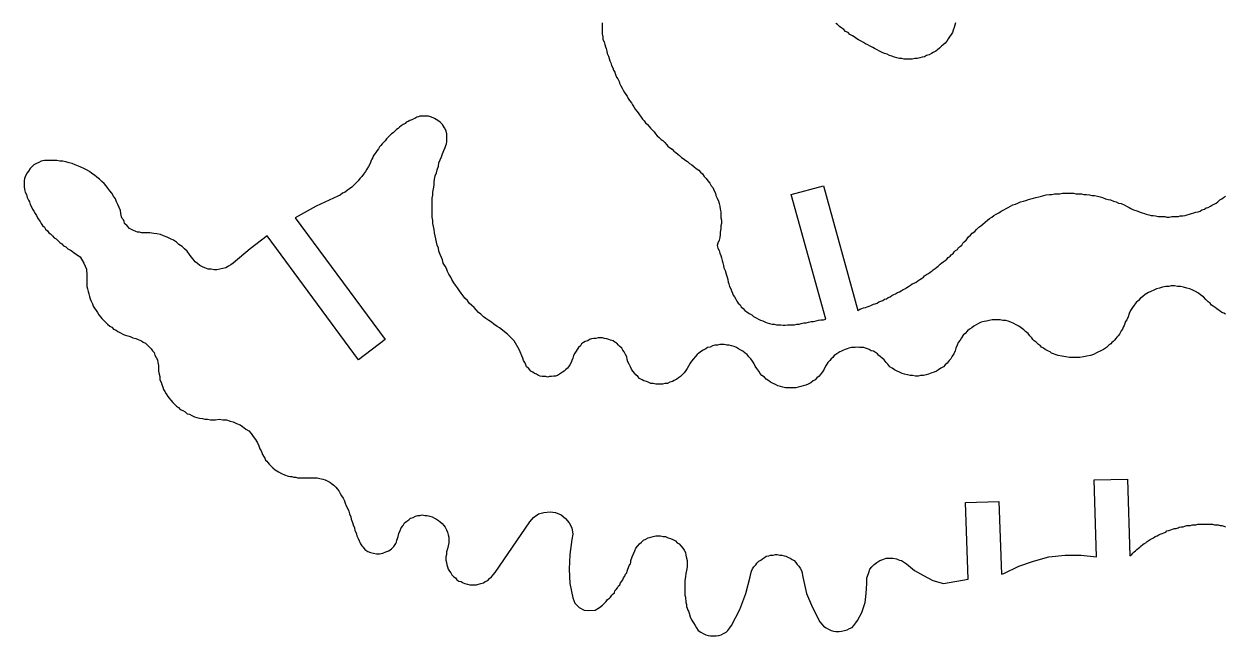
# Model space of a CAD drawing. Extents: x 6 to 899, y 6 to 466.
# Drawn here: x 6 to 223.9, y 6 to 117.1 of the extents above; entities that cross this region are included whole.
import ezdxf

# ---------------------------------------------------------------- set-up
doc = ezdxf.new("R2010")
doc.units = 0
doc.header["$MEASUREMENT"] = 0
doc.layers.add('DEFAULT_LAYER', color=1, linetype='Continuous')

msp = doc.modelspace()

# ---------------------------------------------------------------- linework, layer by layer
at = {"layer": 'DEFAULT_LAYER'}
for points in [[(110.96, 117.3), (110.96, 116.85), (110.96, 116.29), (110.96, 115.84), (110.96, 115.28), (111.08, 114.72), (111.08, 114.27), (111.3, 113.82), (111.41, 113.37), (111.52, 112.93), (111.64, 112.59), (111.75, 112.14), (111.86, 111.69), (112.08, 111.25), (112.2, 110.8), (112.31, 110.35), (112.53, 110.01), (112.64, 109.56), (112.87, 109.12), (112.98, 108.67), (113.2, 108.33), (113.32, 107.88), (113.54, 107.44), (113.76, 107.1), (113.99, 106.65), (114.1, 106.32), (114.32, 105.87), (114.55, 105.42), (114.77, 105.08), (115, 104.64), (115.22, 104.3), (115.44, 103.96), (115.67, 103.52), (115.89, 103.18), (116.23, 102.73), (116.45, 102.39), (116.68, 102.06), (116.9, 101.61), (117.24, 101.27), (117.46, 100.94), (117.69, 100.6), (118.02, 100.15), (118.25, 99.82), (118.58, 99.48), (118.81, 99.15), (119.14, 98.81), (119.48, 98.47), (119.7, 98.14), (120.04, 97.8), (120.37, 97.47), (120.6, 97.13), (120.93, 96.79), (121.27, 96.46), (121.61, 96.12), (121.94, 95.9), (122.28, 95.56), (122.61, 95.22), (122.84, 94.89), (123.17, 94.66), (123.62, 94.33), (123.96, 93.99), (124.3, 93.77), (124.63, 93.43), (124.97, 93.21), (125.3, 92.87), (125.64, 92.65), (126.09, 92.31), (126.42, 92.09), (126.76, 91.75), (127.21, 91.53), (127.54, 91.19), (127.99, 90.86), (128.44, 90.52), (128.78, 90.18), (129.11, 89.85), (129.45, 89.4), (129.78, 89.06), (130.12, 88.62), (130.46, 88.17), (130.68, 87.72), (131.02, 87.38), (131.24, 86.82), (131.47, 86.37), (131.58, 85.93), (131.8, 85.48), (132.03, 84.92), (132.14, 84.47), (132.25, 84.02), (132.36, 83.46), (132.47, 83.01), (132.47, 82.45), (132.47, 81.89), (132.59, 81.45), (132.59, 80.89), (132.47, 80.44), (132.47, 79.88), (132.36, 79.32), (132.36, 78.87), (132.25, 78.31), (132.14, 77.86), (131.91, 77.3), (131.8, 76.85), (131.91, 76.4), (132.14, 75.96), (132.25, 75.51), (132.47, 75.06), (132.59, 74.61), (132.7, 74.16), (132.81, 73.72), (132.92, 73.27), (133.03, 72.82), (133.26, 72.37), (133.37, 71.92), (133.48, 71.47), (133.59, 71.14), (133.71, 70.69), (133.82, 70.24), (133.93, 69.91), (134.04, 69.46), (134.27, 69.01), (134.38, 68.67), (134.6, 68.23), (134.71, 67.89), (134.94, 67.55), (135.16, 67.11), (135.39, 66.77), (135.61, 66.43), (135.95, 66.1), (136.17, 65.76), (136.51, 65.42), (136.84, 65.09), (137.18, 64.86), (137.63, 64.53), (138.07, 64.3), (138.41, 63.97), (138.86, 63.74), (139.31, 63.52), (139.64, 63.3), (140.09, 63.18), (140.54, 62.96), (140.88, 62.85), (141.32, 62.74), (141.77, 62.62), (142.11, 62.62), (142.56, 62.51), (143, 62.51), (143.34, 62.51), (143.79, 62.4), (144.12, 62.4), (144.57, 62.51), (145.02, 62.51), (145.47, 62.51), (145.81, 62.51), (146.25, 62.62), (146.7, 62.62), (147.04, 62.74), (147.49, 62.85), (147.93, 62.85), (148.38, 62.96), (148.83, 63.07), (149.28, 63.07), (149.73, 63.18), (150.17, 63.3), (150.62, 63.41), (151.07, 63.41), (151.52, 63.52), (145.24, 86.15), (151.07, 87.72), (157.34, 65.09), (157.68, 65.31), (158.02, 65.42), (158.35, 65.54), (158.69, 65.65), (159.02, 65.76), (159.36, 65.87), (159.7, 65.98), (160.15, 66.21), (160.48, 66.32), (160.82, 66.43), (161.15, 66.66), (161.49, 66.77), (161.83, 66.88), (162.16, 67.11), (162.5, 67.22), (162.83, 67.44), (163.17, 67.55), (163.51, 67.78), (163.84, 68), (164.18, 68.11), (164.51, 68.34), (164.85, 68.45), (165.19, 68.67), (165.52, 68.9), (165.86, 69.01), (166.19, 69.23), (166.53, 69.46), (166.87, 69.68), (167.2, 69.91), (167.54, 70.02), (167.88, 70.24), (168.21, 70.47), (168.55, 70.69), (168.88, 70.91), (169.22, 71.14), (169.44, 71.36), (169.78, 71.59), (170.12, 71.81), (170.45, 72.03), (170.79, 72.26), (171.01, 72.48), (171.35, 72.71), (171.68, 72.93), (171.91, 73.15), (172.24, 73.49), (172.58, 73.72), (172.8, 73.94), (173.14, 74.16), (173.48, 74.39), (173.7, 74.72), (174.04, 74.95), (174.26, 75.17), (174.6, 75.4), (174.82, 75.73), (175.05, 75.96), (175.38, 76.18), (175.61, 76.52), (175.94, 76.74), (176.17, 76.96), (176.39, 77.3), (176.61, 77.52), (176.95, 77.86), (177.17, 78.08), (177.4, 78.42), (177.73, 78.76), (178.07, 79.09), (178.52, 79.43), (178.85, 79.76), (179.3, 80.21), (179.64, 80.44), (179.97, 80.77), (180.42, 81.11), (180.87, 81.45), (181.21, 81.78), (181.66, 82.01), (181.99, 82.34), (182.44, 82.57), (182.89, 82.79), (183.34, 83.13), (183.78, 83.35), (184.23, 83.57), (184.57, 83.8), (185.02, 84.02), (185.46, 84.25), (185.91, 84.36), (186.36, 84.58), (186.81, 84.81), (187.37, 84.92), (187.82, 85.03), (188.26, 85.25), (188.71, 85.37), (189.16, 85.48), (189.61, 85.59), (190.17, 85.7), (190.62, 85.81), (191.07, 85.93), (191.51, 86.04), (192.07, 86.15), (192.52, 86.15), (192.97, 86.26), (193.53, 86.26), (193.98, 86.26), (194.43, 86.37), (194.99, 86.37), (195.43, 86.37), (195.88, 86.37), (196.44, 86.37), (196.89, 86.26), (197.34, 86.26), (197.9, 86.26), (198.35, 86.15), (198.8, 86.15), (199.36, 86.04), (199.8, 85.93), (200.25, 85.93), (200.81, 85.81), (201.26, 85.7), (201.71, 85.59), (202.27, 85.37), (202.72, 85.25), (203.17, 85.14), (203.73, 84.92), (204.17, 84.81), (204.62, 84.58), (205.07, 84.47), (205.63, 84.25), (206.08, 84.02), (206.53, 83.8), (206.86, 83.57), (207.31, 83.35), (207.76, 83.24), (208.09, 83.13), (208.54, 82.9), (208.88, 82.79), (209.33, 82.68), (209.66, 82.57), (210.11, 82.45), (210.56, 82.34), (210.9, 82.34), (211.34, 82.23), (211.79, 82.12), (212.13, 82.12), (212.58, 82.12), (213.02, 82.12), (213.36, 82.01), (213.81, 82.01), (214.26, 82.12), (214.59, 82.12), (215.04, 82.12), (215.49, 82.12), (215.82, 82.23), (216.27, 82.23), (216.72, 82.34), (217.06, 82.45), (217.51, 82.57), (217.84, 82.68), (218.29, 82.79), (218.63, 82.9), (219.07, 83.01), (219.41, 83.13), (219.75, 83.35), (220.19, 83.46), (220.53, 83.69), (220.87, 83.8), (221.31, 84.02), (221.65, 84.25), (221.99, 84.36), (222.32, 84.58), (222.66, 84.81), (222.99, 85.14), (223.33, 85.37), (223.67, 85.59), (224, 85.81)], [(175.05, 117.3), (174.93, 116.85), (174.82, 116.4), (174.6, 115.95), (174.49, 115.5), (174.26, 115.17), (173.92, 114.72), (173.7, 114.38), (173.48, 113.93), (173.14, 113.6), (172.8, 113.26), (172.47, 113.04), (172.13, 112.7), (171.8, 112.37), (171.46, 112.14), (171.01, 111.92), (170.68, 111.69), (170.23, 111.47), (169.78, 111.36), (169.44, 111.13), (169, 111.02), (168.55, 110.91), (168.1, 110.8), (167.65, 110.8), (167.2, 110.69), (166.64, 110.69), (166.19, 110.69), (165.75, 110.69), (165.3, 110.8), (164.85, 110.8), (164.4, 110.91), (163.95, 111.02), (163.51, 111.25), (163.06, 111.36), (162.61, 111.58), (162.16, 111.69), (161.71, 111.92), (161.27, 112.14), (160.82, 112.37), (160.37, 112.59), (160.03, 112.81), (159.58, 113.04), (159.14, 113.26), (158.69, 113.49), (158.35, 113.71), (157.9, 113.93), (157.46, 114.16), (157.12, 114.38), (156.67, 114.72), (156.34, 114.94), (155.89, 115.17), (155.55, 115.5), (155.1, 115.73), (154.77, 116.06), (154.43, 116.29), (153.98, 116.62), (153.65, 116.96), (153.31, 117.18)], [(224.05, 64.4), (223.71, 64.63), (223.37, 64.74), (223.04, 64.96), (222.7, 65.19), (222.48, 65.41), (222.14, 65.63), (221.81, 65.86), (221.47, 66.08), (221.25, 66.42), (220.91, 66.64), (220.46, 67.09), (220.01, 67.54), (219.56, 67.87), (219.12, 68.21), (218.56, 68.55), (218.11, 68.77), (217.55, 68.99), (216.99, 69.11), (216.43, 69.33), (215.87, 69.44), (215.31, 69.44), (214.75, 69.55), (214.19, 69.55), (213.74, 69.44), (213.18, 69.44), (212.62, 69.33), (212.06, 69.11), (211.5, 68.99), (211.05, 68.77), (210.49, 68.55), (210.04, 68.32), (209.48, 67.99), (209.03, 67.65), (208.59, 67.31), (208.25, 66.87), (207.8, 66.53), (207.47, 66.08), (207.13, 65.63), (206.79, 65.07), (206.57, 64.51), (206.34, 63.95), (206.12, 63.39), (205.9, 63.06), (205.78, 62.72), (205.67, 62.38), (205.45, 62.05), (205.34, 61.71), (205.11, 61.38), (205, 61.15), (204.78, 60.82), (204.55, 60.48), (204.33, 60.26), (204.1, 60.03), (203.88, 59.7), (203.66, 59.47), (203.43, 59.25), (203.21, 59.02), (202.87, 58.8), (202.42, 58.35), (201.86, 58.02), (201.3, 57.68), (200.74, 57.46), (200.07, 57.12), (199.51, 56.9), (198.84, 56.78), (198.28, 56.67), (197.61, 56.56), (196.93, 56.56), (196.26, 56.56), (195.7, 56.56), (195.03, 56.67), (194.36, 56.78), (193.69, 56.9), (193.13, 57.12), (192.79, 57.23), (192.45, 57.34), (192.23, 57.57), (191.89, 57.68), (191.56, 57.9), (191.33, 58.02), (191, 58.24), (190.66, 58.46), (190.44, 58.69), (190.1, 58.91), (189.88, 59.14), (189.65, 59.36), (189.32, 59.58), (189.09, 59.81), (188.87, 60.14), (188.53, 60.48), (188.2, 60.93), (187.75, 61.26), (187.41, 61.6), (186.96, 61.94), (186.52, 62.27), (186.07, 62.5), (185.62, 62.72), (185.06, 62.95), (184.61, 63.17), (184.16, 63.28), (183.6, 63.28), (183.15, 63.39), (182.59, 63.39), (182.15, 63.39), (181.7, 63.39), (181.14, 63.28), (180.69, 63.17), (180.24, 63.06), (179.68, 62.95), (179.23, 62.72), (178.79, 62.5), (178.34, 62.27), (178, 61.94), (177.55, 61.71), (177.22, 61.38), (176.77, 60.93), (176.43, 60.59), (176.1, 60.14), (175.87, 59.7), (175.54, 59.25), (175.31, 58.8), (175.09, 58.24), (174.98, 57.79), (174.75, 57.23), (174.42, 56.78), (174.19, 56.34), (173.86, 56), (173.52, 55.55), (173.18, 55.21), (172.85, 54.88), (172.4, 54.65), (171.95, 54.32), (171.62, 54.09), (171.17, 53.87), (170.72, 53.76), (170.16, 53.53), (169.71, 53.42), (169.26, 53.31), (168.7, 53.31), (168.25, 53.2), (167.81, 53.2), (167.25, 53.31), (166.8, 53.31), (166.35, 53.42), (165.79, 53.53), (165.34, 53.65), (164.89, 53.87), (164.45, 54.09), (164, 54.32), (163.55, 54.65), (163.1, 54.88), (162.76, 55.33), (162.43, 55.66), (162.09, 56.11), (161.76, 56.45), (161.42, 56.67), (161.08, 57.01), (160.86, 57.23), (160.52, 57.46), (160.19, 57.68), (159.74, 57.79), (159.4, 58.02), (159.07, 58.13), (158.73, 58.24), (158.4, 58.35), (157.95, 58.35), (157.61, 58.35), (157.28, 58.46), (156.83, 58.35), (156.49, 58.35), (156.16, 58.35), (155.71, 58.24), (155.37, 58.13), (155.03, 58.02), (154.7, 57.9), (154.36, 57.68), (154.03, 57.57), (153.69, 57.34), (153.35, 57.12), (153.02, 56.9), (152.79, 56.56), (152.46, 56.34), (152.23, 56), (151.9, 55.66), (151.67, 55.33), (151.45, 54.99), (151.23, 54.43), (150.89, 53.98), (150.67, 53.65), (150.33, 53.2), (149.88, 52.86), (149.55, 52.53), (149.21, 52.3), (148.76, 51.97), (148.31, 51.74), (147.86, 51.52), (147.42, 51.41), (146.97, 51.29), (146.52, 51.18), (146.07, 51.07), (145.62, 51.07), (145.18, 51.07), (144.62, 51.07), (144.17, 51.07), (143.72, 51.18), (143.27, 51.29), (142.82, 51.41), (142.38, 51.63), (141.93, 51.85), (141.48, 52.08), (141.14, 52.3), (140.69, 52.64), (140.36, 52.97), (139.91, 53.31), (139.57, 53.65), (139.35, 54.09), (139.01, 54.54), (138.68, 54.99), (138.45, 55.55), (138.23, 55.89), (137.89, 56.34), (137.56, 56.67), (137.22, 57.12), (136.89, 57.34), (136.44, 57.68), (136.1, 57.9), (135.65, 58.13), (135.32, 58.35), (134.87, 58.58), (134.42, 58.69), (133.97, 58.8), (133.52, 58.8), (133.08, 58.91), (132.63, 58.91), (132.29, 58.91), (131.84, 58.8), (131.4, 58.8), (130.95, 58.69), (130.5, 58.46), (130.05, 58.35), (129.72, 58.13), (129.27, 57.9), (128.93, 57.68), (128.48, 57.34), (128.15, 57.12), (127.81, 56.67), (127.48, 56.34), (127.14, 55.89), (126.91, 55.55), (126.58, 54.99), (126.35, 54.54), (126.13, 54.21), (125.79, 53.76), (125.46, 53.42), (125.12, 53.09), (124.79, 52.86), (124.45, 52.64), (124, 52.41), (123.67, 52.19), (123.22, 52.08), (122.77, 51.85), (122.32, 51.85), (121.87, 51.74), (121.54, 51.74), (121.09, 51.74), (120.64, 51.74), (120.19, 51.85), (119.74, 51.85), (119.3, 52.08), (118.96, 52.19), (118.51, 52.3), (118.18, 52.53), (117.73, 52.75), (117.39, 53.09), (117.06, 53.42), (116.83, 53.65), (116.5, 54.09), (116.27, 54.43), (116.05, 54.88), (115.82, 55.33), (115.6, 55.78), (115.49, 56.22), (115.38, 56.67), (115.15, 57.12), (114.93, 57.57), (114.7, 57.9), (114.48, 58.24), (114.14, 58.58), (113.92, 58.8), (113.58, 59.14), (113.25, 59.36), (112.91, 59.58), (112.46, 59.7), (112.13, 59.81), (111.79, 59.92), (111.34, 60.03), (111.01, 60.14), (110.56, 60.14), (110.22, 60.14), (109.77, 60.03), (109.44, 60.03), (108.99, 59.92), (108.65, 59.81), (108.32, 59.58), (107.87, 59.47), (107.53, 59.25), (107.2, 59.02), (106.97, 58.69), (106.64, 58.35), (106.41, 58.02), (106.19, 57.68), (105.97, 57.34), (105.74, 56.9), (105.63, 56.45), (105.4, 56), (105.29, 55.66), (105.07, 55.21), (104.84, 54.88), (104.62, 54.65), (104.28, 54.32), (104.06, 54.09), (103.72, 53.87), (103.39, 53.65), (103.16, 53.53), (102.83, 53.31), (102.49, 53.2), (102.16, 53.2), (101.71, 53.09), (101.37, 53.09), (101.04, 52.97), (100.7, 53.09), (100.36, 53.09), (100.03, 53.09), (99.69, 53.2), (99.36, 53.31), (99.02, 53.53), (98.68, 53.65), (98.35, 53.87), (98.01, 54.09), (97.79, 54.32), (97.56, 54.65), (97.23, 54.88), (97.11, 55.21), (96.89, 55.66), (96.67, 56), (96.55, 56.45), (95.88, 58.02), (94.99, 59.58), (93.75, 60.82), (92.3, 61.94), (91.85, 62.16), (91.29, 62.61), (90.84, 62.95), (90.39, 63.28), (89.83, 63.62), (89.38, 63.95), (88.94, 64.4), (88.49, 64.74), (88.04, 65.19), (87.7, 65.63), (87.26, 65.97), (86.81, 66.42), (86.47, 66.87), (86.02, 67.31), (85.69, 67.76), (85.35, 68.21), (85.02, 68.66), (84.68, 69.22), (84.34, 69.67), (84.01, 70.12), (83.67, 70.68), (83.45, 71.12), (83.11, 71.68), (82.89, 72.13), (82.66, 72.69), (82.44, 73.14), (82.1, 73.7), (81.99, 74.26), (81.77, 74.71), (81.54, 75.27), (81.32, 75.83), (81.21, 76.39), (80.98, 76.95), (80.87, 77.51), (80.76, 78.07), (80.65, 78.63), (80.53, 79.19), (80.42, 79.75), (80.31, 80.31), (80.2, 80.87), (80.2, 81.43), (80.09, 81.99), (80.09, 82.55), (80.09, 83.11), (80.09, 83.67), (80.09, 84.34), (80.09, 84.9), (80.09, 85.46), (80.2, 86.02), (80.2, 86.58), (80.31, 87.14), (80.42, 87.82), (80.42, 88.38), (80.53, 88.94), (80.65, 89.5), (80.87, 90.06), (80.98, 90.62), (81.21, 91.29), (81.32, 91.85), (81.54, 92.41), (81.77, 92.97), (81.99, 93.53), (82.21, 94.09), (82.44, 94.65), (82.55, 94.99), (82.66, 95.32), (82.77, 95.66), (82.77, 95.88), (82.77, 96.55), (82.77, 97.11), (82.55, 97.79), (82.33, 98.23), (81.99, 98.8), (81.54, 99.24), (81.09, 99.58), (80.53, 99.92), (79.97, 100.14), (79.41, 100.36), (78.85, 100.36), (78.18, 100.36), (77.85, 100.36), (77.62, 100.25), (77.29, 100.14), (76.95, 99.92), (76.61, 99.8), (76.39, 99.69), (76.05, 99.58), (75.72, 99.36), (75.38, 99.24), (75.16, 99.02), (74.82, 98.8), (74.48, 98.57), (74.15, 98.35), (73.92, 98.12), (73.59, 97.9), (73.25, 97.56), (73.03, 97.34), (72.69, 97.11), (72.36, 96.78), (72.13, 96.55), (71.8, 96.22), (71.57, 95.88), (71.35, 95.66), (71.01, 95.32), (70.79, 94.99), (70.56, 94.76), (70.34, 94.43), (70.12, 94.09), (69.89, 93.75), (69.67, 93.53), (69.44, 93.19), (69.33, 92.86), (69.11, 92.52), (68.99, 92.3), (68.88, 91.96), (68.77, 91.63), (68.55, 91.18), (68.21, 90.73), (67.99, 90.28), (67.65, 89.83), (67.31, 89.38), (66.98, 89.05), (66.64, 88.6), (66.31, 88.26), (65.97, 87.93), (65.52, 87.48), (65.07, 87.14), (64.74, 86.92), (64.29, 86.58), (63.84, 86.36), (63.39, 86.02), (62.95, 85.8), (59.02, 84.01), (55.21, 81.88), (71.57, 59.81), (66.75, 56.11), (50.17, 78.63), (47.04, 76.28), (44.01, 73.7), (43.56, 73.36), (43.12, 73.14), (42.67, 72.8), (42.11, 72.69), (41.55, 72.58), (40.99, 72.47), (40.54, 72.47), (39.98, 72.58), (39.42, 72.58), (38.86, 72.8), (38.41, 73.03), (37.96, 73.25), (37.51, 73.59), (37.07, 73.92), (36.73, 74.37), (36.39, 74.82), (36.06, 75.27), (35.61, 75.83), (35.16, 76.28), (34.71, 76.72), (34.15, 77.06), (33.71, 77.51), (33.14, 77.85), (32.58, 78.07), (32.02, 78.41), (31.35, 78.63), (30.79, 78.85), (30.12, 78.97), (29.56, 79.08), (28.89, 79.19), (28.33, 79.19), (27.66, 79.19), (27.32, 79.19), (26.98, 79.3), (26.65, 79.3), (26.31, 79.41), (25.75, 79.64), (25.19, 79.97), (24.74, 80.42), (24.29, 80.87), (24.18, 81.21), (24.07, 81.54), (23.85, 81.77), (23.73, 82.1), (23.62, 82.66), (23.51, 83.22), (23.29, 83.78), (23.06, 84.34), (22.84, 84.79), (22.61, 85.35), (22.28, 85.8), (21.94, 86.36), (21.61, 86.81), (21.27, 87.26), (20.93, 87.7), (20.6, 88.15), (20.15, 88.49), (19.7, 88.94), (19.25, 89.27), (18.8, 89.61), (18.36, 89.94), (17.91, 90.28), (17.35, 90.62), (16.9, 90.84), (16.34, 91.06), (15.89, 91.29), (15.33, 91.51), (14.77, 91.74), (14.21, 91.85), (13.65, 92.07), (13.09, 92.19), (12.53, 92.19), (11.97, 92.3), (11.41, 92.3), (10.85, 92.3), (10.29, 92.3), (9.73, 92.3), (9.17, 92.19), (8.72, 91.96), (8.27, 91.74), (7.83, 91.51), (7.49, 91.18), (7.15, 90.84), (6.82, 90.39), (6.59, 90.06), (6.37, 89.61), (6.15, 89.05), (6.03, 88.6), (6.03, 88.15), (6.03, 87.59), (6.15, 87.03), (6.26, 86.58), (6.48, 86.14), (6.59, 85.58), (6.82, 85.13), (7.04, 84.79), (7.15, 84.34), (7.38, 83.89), (7.6, 83.45), (7.83, 83.11), (8.05, 82.66), (8.27, 82.33), (8.5, 81.88), (8.72, 81.54), (8.95, 81.21), (9.17, 80.87), (9.39, 80.53), (9.73, 80.2), (9.95, 79.86), (10.29, 79.53), (10.51, 79.19), (10.85, 78.97), (11.19, 78.63), (11.52, 78.29), (11.86, 78.07), (12.2, 77.73), (12.53, 77.4), (12.87, 77.17), (13.2, 76.84), (13.65, 76.61), (13.99, 76.28), (14.44, 76.05), (14.77, 75.83), (15.22, 75.49), (16.23, 74.82), (16.9, 73.7), (17.35, 72.58), (17.46, 71.46), (17.46, 70.9), (17.46, 70.45), (17.46, 70), (17.46, 69.44), (17.57, 68.99), (17.68, 68.55), (17.8, 68.1), (17.91, 67.65), (18.02, 67.2), (18.24, 66.75), (18.47, 66.31), (18.58, 65.86), (18.8, 65.52), (19.14, 65.07), (19.37, 64.74), (19.59, 64.29), (19.93, 63.95), (20.15, 63.62), (20.49, 63.28), (20.82, 62.95), (21.16, 62.61), (21.61, 62.27), (21.94, 62.05), (22.28, 61.71), (22.73, 61.49), (23.06, 61.26), (23.51, 61.04), (23.96, 60.82), (24.41, 60.59), (24.85, 60.48), (25.3, 60.37), (25.75, 60.14), (26.31, 60.03), (26.76, 59.81), (27.32, 59.58), (27.66, 59.36), (28.1, 59.14), (28.44, 58.8), (28.78, 58.46), (29.11, 58.13), (29.34, 57.79), (29.67, 57.46), (29.78, 57.01), (30.01, 56.56), (30.23, 56.11), (30.34, 55.66), (30.46, 55.1), (30.46, 54.54), (30.46, 54.09), (30.57, 53.53), (30.68, 53.09), (30.68, 52.53), (30.9, 52.08), (31.02, 51.63), (31.24, 51.18), (31.35, 50.73), (31.58, 50.4), (31.8, 49.95), (32.14, 49.5), (32.36, 49.17), (32.7, 48.83), (33.03, 48.38), (33.37, 48.04), (33.71, 47.71), (34.04, 47.48), (34.38, 47.15), (34.83, 46.92), (35.27, 46.7), (35.61, 46.36), (36.06, 46.25), (36.51, 46.03), (36.95, 45.8), (37.4, 45.69), (37.85, 45.58), (38.41, 45.47), (38.86, 45.36), (39.31, 45.36), (39.87, 45.24), (40.31, 45.24), (40.76, 45.24), (41.44, 45.36), (42.11, 45.24), (42.78, 45.24), (43.45, 45.02), (44.01, 44.91), (44.57, 44.57), (45.24, 44.35), (45.69, 44.01), (46.25, 43.56), (46.81, 43.23), (47.26, 42.78), (47.6, 42.22), (48.04, 41.66), (48.38, 41.1), (48.61, 40.54), (48.83, 39.98), (49.05, 39.64), (49.17, 39.31), (49.28, 38.97), (49.5, 38.63), (49.73, 38.3), (49.84, 37.96), (50.06, 37.74), (50.29, 37.51), (50.51, 37.18), (50.73, 36.95), (51.18, 36.51), (51.63, 36.17), (52.19, 35.83), (52.75, 35.5), (53.31, 35.27), (53.98, 35.05), (54.32, 34.94), (54.65, 34.94), (54.99, 34.83), (55.33, 34.83), (55.66, 34.71), (56, 34.71), (56.34, 34.71), (56.67, 34.71), (57.01, 34.71), (57.46, 34.71), (57.79, 34.71), (58.02, 34.71), (58.69, 34.71), (59.25, 34.71), (59.7, 34.6), (60.26, 34.49), (60.7, 34.38), (61.15, 34.15), (61.49, 33.93), (61.82, 33.71), (62.27, 33.37), (62.61, 33.03), (62.83, 32.7), (63.17, 32.36), (63.39, 31.91), (63.62, 31.46), (63.95, 31.02), (64.18, 30.57), (64.29, 30.12), (64.51, 29.67), (64.74, 29.22), (64.96, 28.66), (65.07, 28.22), (65.3, 27.66), (65.41, 27.21), (65.63, 26.65), (65.75, 26.2), (65.97, 25.64), (66.08, 25.19), (66.31, 24.74), (66.42, 24.18), (66.64, 23.73), (66.87, 23.29), (66.98, 23.06), (67.09, 22.73), (67.31, 22.39), (67.54, 22.17), (67.87, 21.72), (68.43, 21.38), (68.88, 21.16), (69.44, 21.05), (70, 20.93), (70.56, 20.93), (71.12, 21.05), (71.68, 21.27), (72.24, 21.49), (72.69, 21.83), (73.14, 22.28), (73.48, 22.84), (73.59, 23.06), (73.7, 23.4), (73.81, 23.73), (73.92, 24.07), (74.04, 24.63), (74.26, 25.19), (74.48, 25.64), (74.82, 26.09), (75.04, 26.54), (75.49, 26.87), (75.83, 27.1), (76.16, 27.43), (76.61, 27.54), (77.06, 27.77), (77.51, 27.88), (77.85, 27.88), (78.29, 27.99), (78.74, 27.88), (79.19, 27.88), (79.64, 27.77), (80.09, 27.66), (80.53, 27.43), (80.87, 27.21), (81.21, 26.98), (81.54, 26.76), (81.88, 26.42), (82.21, 26.09), (82.44, 25.75), (82.66, 25.3), (82.89, 24.85), (83, 24.41), (83.11, 23.96), (83.11, 23.51), (83.11, 22.95), (83, 22.39), (82.89, 21.83), (82.66, 21.27), (82.66, 20.82), (82.55, 20.37), (82.55, 19.81), (82.66, 19.37), (82.77, 18.92), (82.89, 18.58), (83, 18.13), (83.22, 17.8), (83.45, 17.46), (83.67, 17.12), (84.01, 16.79), (84.34, 16.56), (84.57, 16.23), (84.9, 16), (85.35, 15.89), (85.69, 15.67), (86.02, 15.56), (86.47, 15.44), (86.92, 15.33), (87.26, 15.33), (87.7, 15.33), (88.15, 15.33), (88.49, 15.44), (88.94, 15.56), (89.38, 15.67), (89.72, 15.89), (90.17, 16.12), (90.5, 16.45), (90.84, 16.79), (91.18, 17.12), (91.51, 17.57), (97.79, 26.76), (98.46, 27.54), (99.36, 28.22), (100.36, 28.44), (101.48, 28.55), (102.49, 28.44), (103.5, 27.99), (104.28, 27.32), (104.96, 26.54), (105.4, 25.64), (105.63, 24.52), (105.4, 23.51), (105.07, 20.82), (104.96, 18.13), (105.07, 15.56), (105.63, 12.98), (105.97, 11.97), (106.75, 11.19), (107.65, 10.74), (108.54, 10.63), (109.66, 10.74), (110.45, 11.19), (111.01, 11.63), (111.23, 11.86), (111.45, 12.08), (111.68, 12.31), (111.9, 12.64), (112.24, 12.87), (112.46, 13.09), (112.69, 13.43), (112.91, 13.65), (113.14, 13.88), (113.25, 14.21), (113.47, 14.44), (113.7, 14.77), (113.92, 15.11), (114.14, 15.33), (114.26, 15.67), (114.48, 16), (114.7, 16.23), (114.82, 16.56), (115.04, 16.9), (115.15, 17.24), (115.38, 17.46), (115.49, 17.8), (115.6, 18.13), (115.71, 18.47), (115.82, 18.8), (116.05, 19.14), (116.16, 19.37), (116.16, 19.7), (116.38, 20.37), (116.61, 20.93), (116.83, 21.49), (117.06, 21.94), (117.39, 22.39), (117.73, 22.73), (118.06, 23.06), (118.4, 23.4), (118.85, 23.62), (119.3, 23.85), (119.74, 23.96), (120.19, 24.07), (120.64, 24.18), (121.09, 24.18), (121.54, 24.18), (121.99, 24.07), (122.43, 24.07), (122.88, 23.85), (123.33, 23.73), (123.78, 23.51), (124.23, 23.29), (124.56, 22.95), (124.9, 22.73), (125.23, 22.39), (125.57, 21.94), (125.79, 21.61), (126.02, 21.16), (126.13, 20.71), (126.24, 20.15), (126.35, 19.7), (126.35, 19.14), (126.35, 18.58), (126.24, 17.91), (126.13, 17.35), (126.02, 16.79), (125.91, 16.12), (125.91, 15.44), (125.91, 15.11), (125.91, 14.77), (125.91, 14.44), (125.91, 14.1), (125.91, 13.76), (125.91, 13.43), (126.02, 13.09), (126.02, 12.76), (126.13, 12.42), (126.13, 12.08), (126.24, 11.75), (126.24, 11.41), (126.35, 11.07), (126.47, 10.74), (126.58, 10.51), (126.69, 10.18), (126.91, 9.51), (127.14, 8.95), (127.48, 8.39), (127.81, 7.94), (128.04, 7.49), (128.37, 7.04), (128.82, 6.71), (129.27, 6.48), (129.72, 6.26), (130.16, 6.15), (130.61, 6.03), (131.06, 6.03), (131.62, 6.03), (132.07, 6.15), (132.52, 6.26), (132.96, 6.48), (133.41, 6.71), (133.75, 7.04), (134.08, 7.49), (134.42, 7.94), (135.88, 10.85), (137, 13.76), (137.78, 16.79), (137.89, 17.35), (138.01, 17.8), (138.23, 18.24), (138.45, 18.58), (138.79, 18.92), (139.01, 19.25), (139.35, 19.59), (139.69, 19.81), (140.02, 20.04), (140.36, 20.26), (140.69, 20.49), (141.14, 20.6), (141.48, 20.71), (141.93, 20.71), (142.38, 20.82), (142.71, 20.82), (143.16, 20.71), (143.5, 20.71), (143.94, 20.6), (144.28, 20.49), (144.73, 20.26), (145.06, 20.15), (145.4, 19.93), (145.74, 19.7), (146.07, 19.37), (146.3, 19.03), (146.63, 18.69), (146.86, 18.36), (147.08, 17.91), (147.19, 17.46), (147.3, 17.01), (147.42, 16.45), (147.98, 13.76), (149.1, 11.19), (150.44, 8.61), (150.78, 8.16), (151.11, 7.83), (151.56, 7.49), (152.01, 7.27), (152.46, 7.04), (152.91, 6.93), (153.35, 6.82), (153.91, 6.82), (154.36, 6.93), (154.92, 7.04), (155.37, 7.15), (155.82, 7.38), (156.27, 7.6), (156.6, 7.94), (156.94, 8.39), (157.28, 8.83), (158.06, 10.29), (158.62, 12.08), (158.84, 13.76), (158.96, 15.56), (158.96, 15.89), (158.96, 16.23), (158.96, 16.56), (159.07, 16.9), (159.29, 17.57), (159.52, 18.13), (159.85, 18.58), (160.3, 19.03), (160.75, 19.37), (161.31, 19.7), (161.87, 19.93), (162.43, 20.15), (163.1, 20.15), (163.66, 20.15), (164.33, 20.04), (164.56, 19.93), (164.89, 19.81), (165.23, 19.7), (165.45, 19.59), (165.79, 19.37), (166.13, 19.14), (167.58, 17.91), (169.26, 17.01), (170.94, 16.12), (172.85, 15.56), (177.33, 16.34), (176.88, 30.23), (182.93, 30.46), (183.38, 17.24), (183.83, 17.35), (186.52, 18.69), (189.2, 19.59), (192, 20.37), (194.92, 20.71), (197.83, 20.71), (200.63, 20.37), (200.18, 34.38), (206.23, 34.49), (206.68, 20.6), (207.02, 20.82), (207.24, 21.05), (207.47, 21.27), (207.69, 21.49), (207.91, 21.72), (208.25, 21.94), (208.47, 22.17), (208.7, 22.39), (209.03, 22.61), (209.26, 22.84), (209.59, 22.95), (209.82, 23.17), (210.15, 23.4), (210.38, 23.51), (210.71, 23.73), (210.94, 23.85), (211.27, 24.07), (211.61, 24.18), (211.95, 24.41), (212.17, 24.52), (212.51, 24.63), (212.84, 24.74), (213.18, 24.85), (213.4, 25.08), (213.74, 25.19), (214.08, 25.3), (214.41, 25.41), (214.75, 25.53), (215.08, 25.53), (215.42, 25.64), (215.64, 25.75), (215.98, 25.86), (216.32, 25.86), (216.65, 25.97), (216.99, 26.09), (217.32, 26.09), (217.66, 26.09), (218, 26.2), (218.33, 26.2), (218.67, 26.2), (219, 26.31), (219.34, 26.31), (219.68, 26.31), (220.01, 26.31), (220.35, 26.31), (220.68, 26.31), (221.02, 26.31), (221.36, 26.31), (221.69, 26.31), (222.03, 26.2), (222.37, 26.2), (222.7, 26.2), (223.04, 26.09), (223.37, 26.09), (223.71, 25.97), (224.05, 25.86)]]:
    msp.add_lwpolyline(points, dxfattribs=at)

doc.saveas('drawing.dxf')
